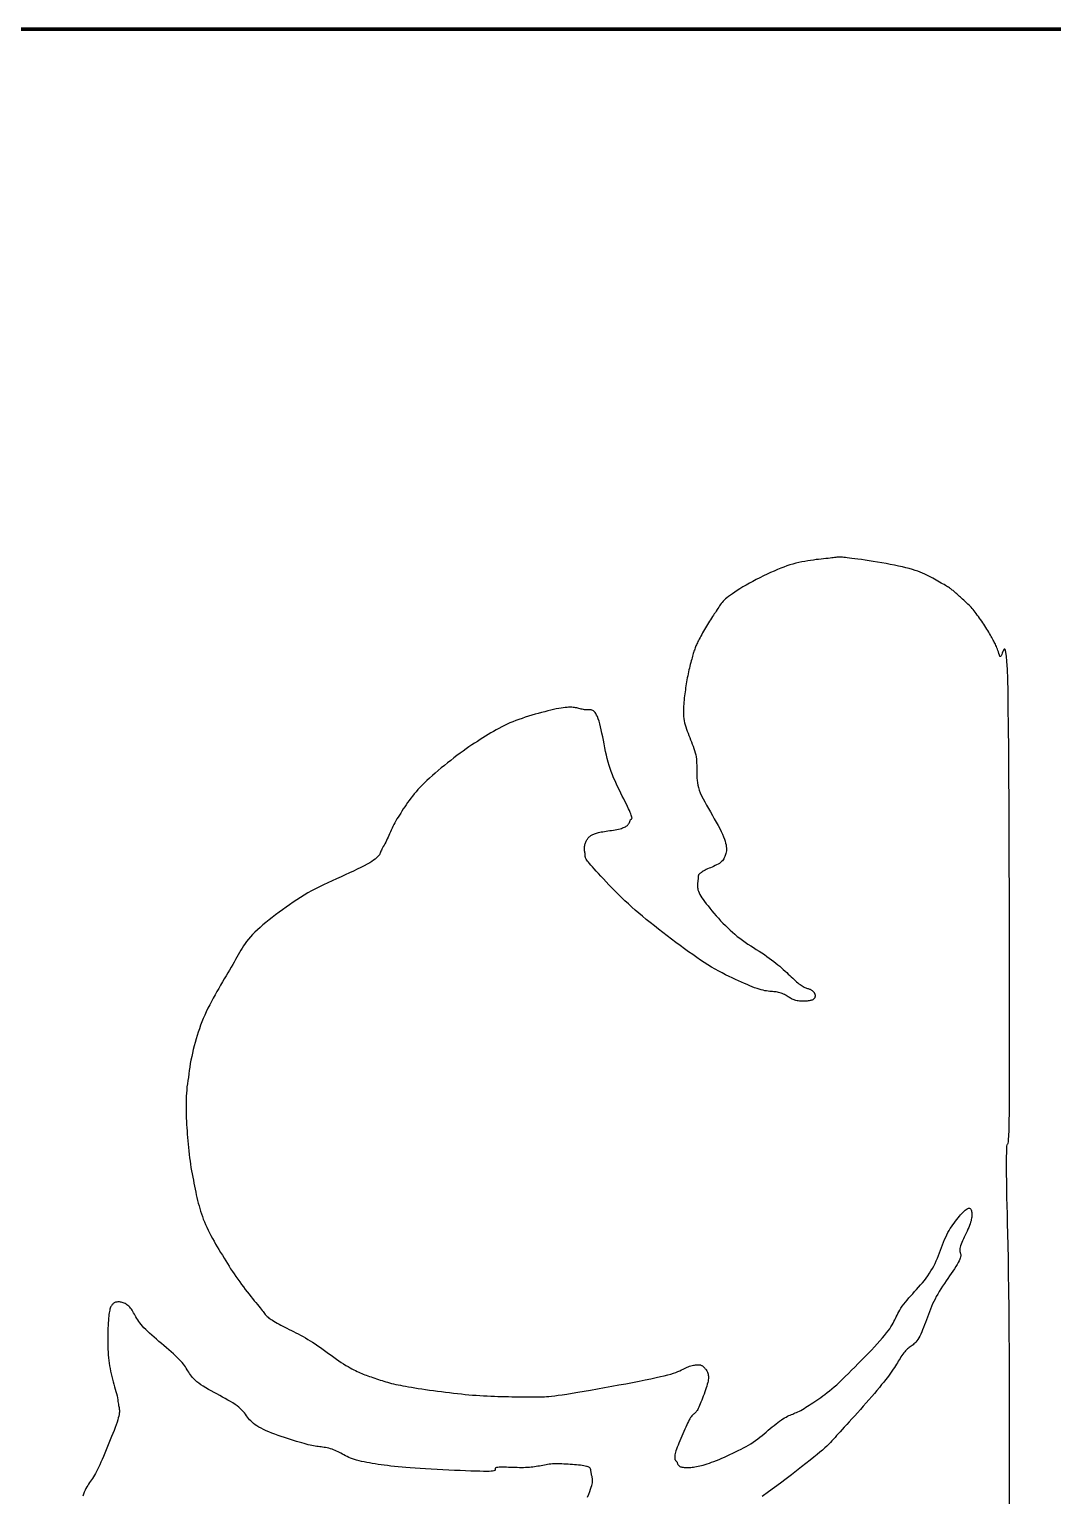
# Model space of a CAD drawing. Header units: millimetres. Extents: x 0 to 869, y 0 to 594.
# Drawn here: x 724.08 to 728.16, y 60.16 to 66 of the extents above; entities that cross this region are included whole.
import ezdxf

# ---------------------------------------------------------------- set-up
doc = ezdxf.new("R2010")
doc.units = ezdxf.units.MM
doc.layers.add('291-E-TEXTOS', color=7, linetype='Continuous')

msp = doc.modelspace()

# ---------------------------------------------------------------- linework, layer by layer
at = {"layer": '291-E-TEXTOS', "color": 7, "lineweight": 80}
msp.add_lwpolyline([(650.9999, 66), (825.9999, 66), (825.9999, 15), (650.9999, 15)], close=True, dxfattribs=at)
at = {"layer": '291-E-TEXTOS'}
for points in [[(727.9846, 59.993), (727.9845, 60.1731), (727.9845, 60.3383), (727.9844, 60.4854), (727.9844, 60.6115), (727.9839, 60.7193), (727.9833, 60.8155), (727.9826, 60.9008), (727.9817, 60.9764), (727.9807, 61.0432), (727.9797, 61.1022), (727.9787, 61.1542), (727.9776, 61.2004), (727.9766, 61.2417), (727.9756, 61.279), (727.9748, 61.3134), (727.974, 61.3458), (727.9733, 61.3771), (727.9728, 61.4084), (727.9725, 61.4406), (727.9724, 61.4747), (727.9725, 61.505), (727.9728, 61.5268), (727.9733, 61.5415), (727.974, 61.5505), (727.9748, 61.5554), (727.9756, 61.5575), (727.9766, 61.5582), (727.9776, 61.559), (727.9787, 61.5613), (727.9797, 61.5666), (727.9807, 61.5762), (727.9817, 61.5916), (727.9826, 61.6142), (727.9833, 61.6455), (727.9839, 61.6868), (727.9844, 61.7397), (727.9844, 61.8066), (727.9844, 61.8878), (727.9844, 61.9811), (727.9843, 62.0846), (727.9842, 62.1961), (727.9841, 62.3136), (727.9839, 62.435), (727.9837, 62.5583), (727.9833, 62.6813), (727.9829, 62.8019), (727.9825, 62.9183), (727.9819, 63.0281), (727.9812, 63.1295), (727.9804, 63.2203), (727.9794, 63.2984), (727.9784, 63.3618), (727.9771, 63.4113), (727.9756, 63.4505), (727.9739, 63.4807), (727.9719, 63.5026), (727.9698, 63.5175), (727.9676, 63.5262), (727.9652, 63.5299), (727.9628, 63.5296), (727.9604, 63.5263), (727.9579, 63.5211), (727.9554, 63.5149), (727.953, 63.5088), (727.9506, 63.5039), (727.9484, 63.5012), (727.9462, 63.5016), (727.9443, 63.5063), (727.942, 63.5131), (727.9399, 63.5195), (727.9378, 63.5253), (727.9358, 63.5307), (727.9338, 63.5358), (727.9318, 63.5405), (727.9297, 63.5451), (727.9277, 63.5495), (727.9256, 63.5537), (727.9234, 63.558), (727.9212, 63.5623), (727.9189, 63.5667), (727.9164, 63.5713), (727.9138, 63.5761), (727.911, 63.5811), (727.9081, 63.5866), (727.905, 63.5923), (727.9016, 63.5982), (727.898, 63.6043), (727.8941, 63.6104), (727.8902, 63.6166), (727.886, 63.6229), (727.8818, 63.6292), (727.8775, 63.6355), (727.8732, 63.6418), (727.8688, 63.6481), (727.8644, 63.6542), (727.8601, 63.6603), (727.8559, 63.6662), (727.8517, 63.672), (727.8477, 63.6776), (727.8439, 63.683), (727.8397, 63.6878), (727.8355, 63.6925), (727.8313, 63.697), (727.827, 63.7015), (727.8228, 63.7058), (727.8185, 63.71), (727.8143, 63.7141), (727.81, 63.7181), (727.8058, 63.722), (727.8016, 63.7258), (727.7974, 63.7295), (727.7934, 63.7332), (727.7893, 63.7368), (727.7853, 63.7403), (727.7814, 63.7438), (727.7776, 63.7472), (727.774, 63.7504), (727.7707, 63.7534), (727.7676, 63.7562), (727.7646, 63.7588), (727.7618, 63.7613), (727.7591, 63.7636), (727.7563, 63.7658), (727.7535, 63.768), (727.7507, 63.7702), (727.7476, 63.7723), (727.7444, 63.7746), (727.7409, 63.7768), (727.7372, 63.7792), (727.733, 63.7817), (727.7285, 63.7844), (727.7234, 63.7873), (727.7174, 63.7905), (727.7112, 63.7938), (727.705, 63.7973), (727.6986, 63.801), (727.692, 63.8048), (727.6852, 63.8087), (727.6781, 63.8127), (727.6707, 63.8167), (727.663, 63.8208), (727.655, 63.8248), (727.6465, 63.8288), (727.6376, 63.8328), (727.6282, 63.8367), (727.6184, 63.8405), (727.608, 63.8441), (727.597, 63.8476), (727.5849, 63.851), (727.5716, 63.8544), (727.5572, 63.8578), (727.5418, 63.8612), (727.5257, 63.8646), (727.5091, 63.8679), (727.4921, 63.8711), (727.475, 63.8742), (727.4579, 63.8771), (727.4411, 63.8799), (727.4247, 63.8825), (727.4089, 63.8848), (727.394, 63.887), (727.3801, 63.8888), (727.3674, 63.8904), (727.3561, 63.8917), (727.3462, 63.8931), (727.3377, 63.8943), (727.3303, 63.8952), (727.3238, 63.896), (727.3182, 63.8965), (727.3132, 63.8969), (727.3086, 63.897), (727.3044, 63.897), (727.3003, 63.8968), (727.2961, 63.8965), (727.2918, 63.896), (727.2872, 63.8954), (727.282, 63.8947), (727.2761, 63.8938), (727.2694, 63.8928), (727.2617, 63.8917), (727.2528, 63.891), (727.2435, 63.8901), (727.2338, 63.8892), (727.2237, 63.8881), (727.2132, 63.8869), (727.2025, 63.8855), (727.1914, 63.884), (727.1802, 63.8822), (727.1687, 63.8802), (727.157, 63.8779), (727.1452, 63.8754), (727.1333, 63.8725), (727.1212, 63.8694), (727.1092, 63.8658), (727.0971, 63.8619), (727.085, 63.8576), (727.0726, 63.8528), (727.0596, 63.8474), (727.0461, 63.8416), (727.0322, 63.8353), (727.018, 63.8287), (727.0037, 63.8218), (726.9893, 63.8147), (726.9751, 63.8074), (726.9612, 63.8), (726.9475, 63.7926), (726.9344, 63.7853), (726.9219, 63.778), (726.9101, 63.7709), (726.8991, 63.764), (726.8892, 63.7574), (726.8803, 63.7512), (726.8721, 63.7457), (726.8648, 63.7404), (726.8584, 63.7354), (726.8526, 63.7305), (726.8475, 63.7257), (726.8429, 63.721), (726.8388, 63.7164), (726.8351, 63.7118), (726.8317, 63.7072), (726.8284, 63.7025), (726.8253, 63.6977), (726.8221, 63.6928), (726.8189, 63.6877), (726.8156, 63.6823), (726.812, 63.6768), (726.808, 63.6709), (726.8042, 63.6655), (726.8003, 63.6598), (726.7964, 63.6538), (726.7924, 63.6476), (726.7884, 63.6412), (726.7844, 63.6347), (726.7804, 63.6281), (726.7764, 63.6215), (726.7725, 63.6148), (726.7686, 63.6081), (726.7648, 63.6015), (726.7612, 63.595), (726.7576, 63.5886), (726.7542, 63.5823), (726.7509, 63.5763), (726.7478, 63.5705), (726.7452, 63.5654), (726.7429, 63.5606), (726.7407, 63.556), (726.7386, 63.5516), (726.7367, 63.5473), (726.7348, 63.5431), (726.7331, 63.539), (726.7315, 63.5349), (726.7299, 63.5307), (726.7284, 63.5265), (726.7269, 63.5221), (726.7255, 63.5175), (726.7241, 63.5126), (726.7226, 63.5075), (726.7212, 63.5021), (726.7197, 63.4963), (726.7178, 63.4901), (726.7159, 63.4836), (726.7141, 63.4768), (726.7122, 63.4698), (726.7104, 63.4626), (726.7086, 63.4551), (726.7068, 63.4475), (726.7051, 63.4398), (726.7035, 63.4319), (726.7018, 63.424), (726.7003, 63.416), (726.6988, 63.4079), (726.6974, 63.3998), (726.696, 63.3918), (726.6948, 63.3838), (726.6936, 63.3758), (726.6925, 63.3679), (726.6914, 63.3599), (726.6903, 63.3519), (726.6893, 63.3438), (726.6883, 63.3358), (726.6874, 63.3276), (726.6867, 63.3195), (726.6861, 63.3113), (726.6856, 63.3031), (726.6852, 63.2949), (726.6851, 63.2867), (726.6851, 63.2784), (726.6854, 63.2701), (726.6858, 63.2619), (726.6866, 63.2536), (726.6876, 63.2453), (726.6893, 63.237), (726.6914, 63.2287), (726.6939, 63.2203), (726.6968, 63.2118), (726.6998, 63.2034), (726.7031, 63.1949), (726.7064, 63.1864), (726.7099, 63.1778), (726.7134, 63.1692), (726.7168, 63.1606), (726.7202, 63.152), (726.7234, 63.1434), (726.7264, 63.1348), (726.7292, 63.1261), (726.7317, 63.1175), (726.7337, 63.1088), (726.7353, 63.1006), (726.7365, 63.0924), (726.7372, 63.0843), (726.7376, 63.0761), (726.7378, 63.068), (726.7378, 63.0598), (726.7378, 63.0515), (726.7378, 63.0431), (726.7378, 63.0345), (726.738, 63.0258), (726.7385, 63.0169), (726.7394, 63.0077), (726.7406, 62.9983), (726.7424, 62.9886), (726.7448, 62.9786), (726.7478, 62.9683), (726.7521, 62.9577), (726.7573, 62.9462), (726.7633, 62.9341), (726.77, 62.9215), (726.7771, 62.9084), (726.7847, 62.895), (726.7924, 62.8815), (726.8002, 62.8679), (726.808, 62.8544), (726.8155, 62.8412), (726.8227, 62.8283), (726.8294, 62.8158), (726.8354, 62.804), (726.8406, 62.793), (726.8449, 62.7828), (726.8482, 62.7736), (726.8509, 62.7652), (726.853, 62.7575), (726.8546, 62.7503), (726.8557, 62.7437), (726.8562, 62.7375), (726.8564, 62.7318), (726.8561, 62.7264), (726.8554, 62.7214), (726.8544, 62.7166), (726.8531, 62.7121), (726.8515, 62.7077), (726.8496, 62.7035), (726.8475, 62.6994), (726.8452, 62.6954), (726.8427, 62.6913), (726.8401, 62.6872), (726.8367, 62.6836), (726.8326, 62.6801), (726.828, 62.6767), (726.8228, 62.6736), (726.8172, 62.6705), (726.8114, 62.6676), (726.8053, 62.6648), (726.7992, 62.6621), (726.7931, 62.6595), (726.7872, 62.657), (726.7814, 62.6546), (726.776, 62.6522), (726.7711, 62.6499), (726.7667, 62.6476), (726.7629, 62.6453), (726.7598, 62.6431), (726.757, 62.641), (726.7545, 62.6392), (726.7524, 62.6376), (726.7505, 62.6362), (726.749, 62.635), (726.7477, 62.6339), (726.7466, 62.6328), (726.7458, 62.6318), (726.7451, 62.6307), (726.7446, 62.6296), (726.7443, 62.6284), (726.744, 62.627), (726.7439, 62.6254), (726.7438, 62.6236), (726.7438, 62.6214), (726.7438, 62.619), (726.7436, 62.6159), (726.7433, 62.6127), (726.7428, 62.6094), (726.7422, 62.606), (726.7417, 62.6024), (726.7411, 62.5986), (726.7407, 62.5946), (726.7405, 62.5904), (726.7406, 62.5859), (726.7409, 62.5812), (726.7417, 62.5762), (726.7429, 62.571), (726.7447, 62.5654), (726.747, 62.5595), (726.7501, 62.5533), (726.7538, 62.5467), (726.7583, 62.5399), (726.7635, 62.5325), (726.7694, 62.5245), (726.7758, 62.5159), (726.7828, 62.507), (726.7903, 62.4976), (726.7982, 62.488), (726.8065, 62.4782), (726.8151, 62.4683), (726.824, 62.4583), (726.8332, 62.4484), (726.8425, 62.4386), (726.8519, 62.429), (726.8613, 62.4197), (726.8708, 62.4107), (726.8803, 62.4022), (726.8896, 62.394), (726.8994, 62.386), (726.9096, 62.3781), (726.9201, 62.3704), (726.9309, 62.3629), (726.9419, 62.3554), (726.953, 62.3481), (726.9641, 62.3409), (726.9752, 62.3338), (726.9861, 62.3268), (726.9969, 62.3199), (727.0073, 62.313), (727.0174, 62.3061), (727.0271, 62.2993), (727.0363, 62.2925), (727.0449, 62.2857), (727.053, 62.2793), (727.0609, 62.2729), (727.0685, 62.2665), (727.0758, 62.2601), (727.0829, 62.2538), (727.0897, 62.2476), (727.0963, 62.2415), (727.1026, 62.2355), (727.1087, 62.2298), (727.1146, 62.2243), (727.1202, 62.219), (727.1256, 62.214), (727.1308, 62.2093), (727.1359, 62.205), (727.1407, 62.201), (727.1453, 62.1974), (727.1497, 62.1939), (727.1539, 62.1908), (727.158, 62.1882), (727.1619, 62.186), (727.1656, 62.1841), (727.1691, 62.1824), (727.1724, 62.181), (727.1756, 62.1798), (727.1787, 62.1788), (727.1815, 62.1778), (727.1842, 62.1769), (727.1868, 62.1759), (727.1892, 62.175), (727.1914, 62.1739), (727.1935, 62.1727), (727.1955, 62.1713), (727.1973, 62.1698), (727.1989, 62.1684), (727.2005, 62.167), (727.2019, 62.1656), (727.2032, 62.1643), (727.2043, 62.163), (727.2053, 62.1618), (727.2063, 62.1605), (727.207, 62.1593), (727.2077, 62.1581), (727.2083, 62.1569), (727.2087, 62.1558), (727.2091, 62.1546), (727.2093, 62.1535), (727.2095, 62.1524), (727.2095, 62.1512), (727.2095, 62.1501), (727.2095, 62.1488), (727.2094, 62.1475), (727.2093, 62.1461), (727.2091, 62.1447), (727.2088, 62.1433), (727.2083, 62.1419), (727.2078, 62.1404), (727.207, 62.139), (727.2061, 62.1377), (727.2049, 62.1364), (727.2036, 62.1351), (727.202, 62.134), (727.2001, 62.1329), (727.1979, 62.132), (727.1955, 62.1312), (727.1926, 62.1304), (727.1895, 62.1298), (727.186, 62.1291), (727.1823, 62.1286), (727.1783, 62.1282), (727.1741, 62.1278), (727.1698, 62.1275), (727.1653, 62.1274), (727.1608, 62.1274), (727.1562, 62.1275), (727.1515, 62.1277), (727.1469, 62.1281), (727.1423, 62.1286), (727.1378, 62.1293), (727.1334, 62.1301), (727.1292, 62.1312), (727.1255, 62.1324), (727.122, 62.1338), (727.1186, 62.1355), (727.1153, 62.1373), (727.112, 62.1392), (727.1087, 62.1412), (727.1055, 62.1433), (727.1021, 62.1455), (727.0987, 62.1476), (727.0951, 62.1498), (727.0914, 62.1519), (727.0874, 62.154), (727.0833, 62.156), (727.0788, 62.1579), (727.0741, 62.1597), (727.069, 62.1613), (727.0641, 62.1626), (727.0593, 62.1636), (727.0545, 62.1644), (727.0496, 62.165), (727.0447, 62.1654), (727.0395, 62.1659), (727.0342, 62.1663), (727.0286, 62.1668), (727.0227, 62.1674), (727.0164, 62.1683), (727.0098, 62.1694), (727.0026, 62.1709), (726.995, 62.1727), (726.9868, 62.175), (726.9781, 62.1779), (726.9686, 62.1813), (726.9593, 62.1852), (726.9494, 62.1894), (726.9389, 62.1938), (726.9279, 62.1984), (726.9165, 62.2034), (726.9046, 62.2087), (726.8922, 62.2143), (726.8795, 62.2202), (726.8665, 62.2265), (726.8531, 62.2332), (726.8394, 62.2402), (726.8255, 62.2477), (726.8113, 62.2555), (726.797, 62.2638), (726.7825, 62.2725), (726.7679, 62.2817), (726.7532, 62.2915), (726.7379, 62.3019), (726.722, 62.313), (726.7056, 62.3246), (726.6889, 62.3366), (726.6719, 62.3491), (726.6547, 62.3618), (726.6374, 62.3748), (726.6201, 62.388), (726.6029, 62.4012), (726.5859, 62.4145), (726.5691, 62.4277), (726.5528, 62.4407), (726.5369, 62.4536), (726.5216, 62.4662), (726.5069, 62.4785), (726.493, 62.4903), (726.4791, 62.5026), (726.4654, 62.5152), (726.4518, 62.5279), (726.4384, 62.5408), (726.4253, 62.5537), (726.4126, 62.5664), (726.4002, 62.5791), (726.3883, 62.5915), (726.3769, 62.6035), (726.3661, 62.6151), (726.3559, 62.6261), (726.3463, 62.6365), (726.3375, 62.6462), (726.3294, 62.6551), (726.3222, 62.6631), (726.3159, 62.6702), (726.3107, 62.6763), (726.3063, 62.6815), (726.3028, 62.686), (726.3, 62.6899), (726.2978, 62.6933), (726.2962, 62.6962), (726.2951, 62.6988), (726.2943, 62.7011), (726.2939, 62.7033), (726.2936, 62.7055), (726.2934, 62.7077), (726.2933, 62.7102), (726.2931, 62.7128), (726.2927, 62.7159), (726.2921, 62.7194), (726.2914, 62.7228), (726.291, 62.7263), (726.2907, 62.7299), (726.2905, 62.7335), (726.2906, 62.7371), (726.2909, 62.7407), (726.2913, 62.7444), (726.2918, 62.748), (726.2926, 62.7515), (726.2935, 62.755), (726.2945, 62.7584), (726.2958, 62.7617), (726.2971, 62.7649), (726.2986, 62.7679), (726.3003, 62.7708), (726.3021, 62.7736), (726.304, 62.7761), (726.3059, 62.7784), (726.3079, 62.7805), (726.3099, 62.7824), (726.312, 62.7842), (726.3142, 62.7859), (726.3165, 62.7874), (726.3189, 62.7889), (726.3216, 62.7902), (726.3244, 62.7916), (726.3274, 62.7929), (726.3306, 62.7942), (726.3341, 62.7955), (726.3379, 62.7968), (726.3419, 62.7982), (726.3463, 62.7997), (726.3515, 62.8008), (726.3573, 62.8018), (726.3635, 62.8029), (726.3702, 62.8039), (726.3771, 62.805), (726.3842, 62.806), (726.3915, 62.8071), (726.3987, 62.8082), (726.4059, 62.8093), (726.413, 62.8106), (726.4197, 62.8118), (726.4262, 62.8132), (726.4322, 62.8147), (726.4377, 62.8162), (726.4425, 62.8179), (726.4467, 62.8197), (726.4506, 62.8213), (726.454, 62.8229), (726.4569, 62.8246), (726.4595, 62.8264), (726.4617, 62.8282), (726.4636, 62.83), (726.4652, 62.8319), (726.4665, 62.8338), (726.4676, 62.8357), (726.4686, 62.8375), (726.4694, 62.8394), (726.4701, 62.8412), (726.4708, 62.8429), (726.4714, 62.8446), (726.472, 62.8463), (726.4728, 62.8478), (726.4736, 62.8498), (726.4745, 62.8512), (726.4755, 62.8522), (726.4764, 62.8529), (726.4774, 62.8533), (726.4782, 62.8538), (726.479, 62.8542), (726.4795, 62.8549), (726.4799, 62.8558), (726.48, 62.8571), (726.4798, 62.8589), (726.4793, 62.8614), (726.4783, 62.8646), (726.477, 62.8687), (726.4751, 62.8738), (726.4728, 62.88), (726.4698, 62.8868), (726.4662, 62.8946), (726.462, 62.9032), (726.4574, 62.9126), (726.4524, 62.9226), (726.447, 62.9333), (726.4414, 62.9444), (726.4356, 62.956), (726.4298, 62.9679), (726.4239, 62.9801), (726.418, 62.9925), (726.4123, 63.005), (726.4069, 63.0176), (726.4017, 63.0301), (726.3968, 63.0424), (726.3925, 63.0546), (726.3885, 63.0671), (726.3847, 63.0803), (726.3812, 63.0941), (726.3778, 63.1084), (726.3747, 63.1229), (726.3716, 63.1377), (726.3687, 63.1524), (726.3659, 63.167), (726.3631, 63.1814), (726.3603, 63.1952), (726.3575, 63.2086), (726.3546, 63.2212), (726.3517, 63.2329), (726.3487, 63.2436), (726.3456, 63.2531), (726.3423, 63.2614), (726.339, 63.2679), (726.3357, 63.2734), (726.3326, 63.2778), (726.3295, 63.2813), (726.3265, 63.284), (726.3234, 63.286), (726.3203, 63.2874), (726.3172, 63.2882), (726.3139, 63.2887), (726.3106, 63.2889), (726.307, 63.2889), (726.3033, 63.2888), (726.2994, 63.2887), (726.2952, 63.2887), (726.2908, 63.2889), (726.2861, 63.2895), (726.2816, 63.2906), (726.2772, 63.2918), (726.2729, 63.293), (726.2686, 63.2941), (726.2642, 63.2952), (726.2597, 63.2962), (726.255, 63.297), (726.2502, 63.2978), (726.2451, 63.2983), (726.2396, 63.2987), (726.2338, 63.2989), (726.2276, 63.2988), (726.221, 63.2984), (726.2138, 63.2978), (726.2061, 63.2968), (726.1977, 63.2955), (726.1883, 63.2938), (726.1782, 63.2919), (726.1674, 63.2896), (726.156, 63.287), (726.1442, 63.2842), (726.132, 63.2812), (726.1194, 63.2779), (726.1066, 63.2744), (726.0937, 63.2708), (726.0806, 63.2669), (726.0676, 63.2629), (726.0546, 63.2588), (726.0418, 63.2546), (726.0292, 63.2502), (726.0169, 63.2458), (726.005, 63.2413), (725.9938, 63.2363), (725.9827, 63.2311), (725.9717, 63.2258), (725.9608, 63.2203), (725.9499, 63.2145), (725.9392, 63.2087), (725.9284, 63.2026), (725.9177, 63.1964), (725.907, 63.19), (725.8962, 63.1835), (725.8854, 63.1767), (725.8746, 63.1699), (725.8637, 63.1629), (725.8527, 63.1557), (725.8416, 63.1484), (725.8304, 63.1409), (725.8189, 63.1328), (725.807, 63.1242), (725.7949, 63.1153), (725.7826, 63.1061), (725.7701, 63.0966), (725.7575, 63.0868), (725.745, 63.0769), (725.7325, 63.0669), (725.7202, 63.0568), (725.708, 63.0467), (725.6962, 63.0366), (725.6847, 63.0266), (725.6736, 63.0167), (725.663, 63.007), (725.653, 62.9975), (725.6437, 62.9884), (725.6352, 62.9797), (725.6272, 62.971), (725.6195, 62.9622), (725.6122, 62.9535), (725.6052, 62.9448), (725.5985, 62.9361), (725.5921, 62.9274), (725.5859, 62.9188), (725.58, 62.9103), (725.5743, 62.9019), (725.5688, 62.8935), (725.5635, 62.8853), (725.5583, 62.8772), (725.5532, 62.8693), (725.5482, 62.8615), (725.5433, 62.8539), (725.5389, 62.8463), (725.5348, 62.8388), (725.5309, 62.8313), (725.5272, 62.8239), (725.5237, 62.8165), (725.5203, 62.8092), (725.5171, 62.802), (725.5139, 62.7949), (725.5109, 62.7879), (725.5078, 62.781), (725.5048, 62.7743), (725.5018, 62.7678), (725.4987, 62.7614), (725.4956, 62.7552), (725.4924, 62.7492), (725.4891, 62.7434), (725.486, 62.7381), (725.4835, 62.7333), (725.4815, 62.7289), (725.4798, 62.7249), (725.4782, 62.7213), (725.4767, 62.7178), (725.4751, 62.7145), (725.4733, 62.7113), (725.4711, 62.7081), (725.4684, 62.7048), (725.4652, 62.7014), (725.4611, 62.6977), (725.4562, 62.6937), (725.4503, 62.6894), (725.4432, 62.6846), (725.4349, 62.6792), (725.4243, 62.673), (725.4124, 62.6666), (725.3993, 62.6599), (725.385, 62.653), (725.3699, 62.6459), (725.3539, 62.6386), (725.3374, 62.6311), (725.3205, 62.6235), (725.3032, 62.6157), (725.2858, 62.6078), (725.2685, 62.5998), (725.2514, 62.5917), (725.2346, 62.5835), (725.2183, 62.5753), (725.2027, 62.567), (725.188, 62.5588), (725.1736, 62.5499), (725.1591, 62.5408), (725.1447, 62.5315), (725.1302, 62.5219), (725.1158, 62.5121), (725.1015, 62.5022), (725.0874, 62.4921), (725.0735, 62.482), (725.0599, 62.4718), (725.0467, 62.4616), (725.0338, 62.4514), (725.0214, 62.4413), (725.0095, 62.4313), (724.9981, 62.4214), (724.9873, 62.4117), (724.9772, 62.4022), (724.9678, 62.3929), (724.9594, 62.3838), (724.9516, 62.3748), (724.9446, 62.3659), (724.938, 62.3571), (724.932, 62.3484), (724.9263, 62.3395), (724.921, 62.3307), (724.9158, 62.3216), (724.9107, 62.3125), (724.9056, 62.3031), (724.9004, 62.2935), (724.895, 62.2836), (724.8893, 62.2733), (724.8833, 62.2627), (724.8768, 62.2516), (724.8699, 62.2402), (724.8628, 62.2284), (724.8556, 62.2164), (724.8483, 62.2041), (724.8408, 62.1915), (724.8334, 62.1788), (724.826, 62.1658), (724.8186, 62.1527), (724.8113, 62.1395), (724.8041, 62.1261), (724.7972, 62.1127), (724.7904, 62.0992), (724.7839, 62.0856), (724.7777, 62.072), (724.7719, 62.0584), (724.7664, 62.0448), (724.7612, 62.0316), (724.7563, 62.0181), (724.7516, 62.0046), (724.7472, 61.9909), (724.743, 61.977), (724.739, 61.9631), (724.7353, 61.9492), (724.7318, 61.9352), (724.7285, 61.9211), (724.7255, 61.9071), (724.7227, 61.8931), (724.7201, 61.8791), (724.7178, 61.8652), (724.7157, 61.8514), (724.7138, 61.8376), (724.7122, 61.824), (724.7101, 61.8113), (724.7083, 61.7987), (724.7068, 61.7862), (724.7056, 61.7737), (724.7046, 61.7614), (724.7039, 61.749), (724.7034, 61.7367), (724.7031, 61.7244), (724.7031, 61.712), (724.7031, 61.6997), (724.7034, 61.6872), (724.7037, 61.6747), (724.7042, 61.662), (724.7048, 61.6493), (724.7054, 61.6363), (724.7062, 61.6233), (724.707, 61.6104), (724.7079, 61.5973), (724.7089, 61.5842), (724.71, 61.5709), (724.7112, 61.5575), (724.7125, 61.5441), (724.7139, 61.5307), (724.7154, 61.5174), (724.7171, 61.504), (724.7189, 61.4908), (724.7208, 61.4776), (724.7228, 61.4646), (724.725, 61.4518), (724.7273, 61.4391), (724.7297, 61.4267), (724.7323, 61.4145), (724.7345, 61.4022), (724.7368, 61.3903), (724.7391, 61.3786), (724.7415, 61.3671), (724.7439, 61.3559), (724.7464, 61.3448), (724.7491, 61.3339), (724.7518, 61.3231), (724.7547, 61.3125), (724.7578, 61.3018), (724.761, 61.2912), (724.7644, 61.2807), (724.7681, 61.2701), (724.7719, 61.2594), (724.7761, 61.2487), (724.7804, 61.2378), (724.7855, 61.2269), (724.7908, 61.2158), (724.7965, 61.2047), (724.8023, 61.1936), (724.8084, 61.1824), (724.8147, 61.1712), (724.8211, 61.1599), (724.8276, 61.1487), (724.8342, 61.1376), (724.8409, 61.1264), (724.8477, 61.1153), (724.8544, 61.1043), (724.8611, 61.0933), (724.8678, 61.0825), (724.8743, 61.0718), (724.8808, 61.0612), (724.8877, 61.0509), (724.8948, 61.0406), (724.902, 61.0302), (724.9094, 61.0199), (724.9168, 61.0096), (724.9243, 60.9993), (724.9318, 60.9892), (724.9393, 60.9794), (724.9467, 60.9697), (724.954, 60.9603), (724.9611, 60.9513), (724.968, 60.9426), (724.9748, 60.9343), (724.9812, 60.9266), (724.9874, 60.9193), (724.9932, 60.9126), (724.9982, 60.9062), (725.0025, 60.9005), (725.0063, 60.8953), (725.0097, 60.8908), (725.0128, 60.8867), (725.0156, 60.883), (725.0184, 60.8796), (725.0211, 60.8765), (725.0239, 60.8735), (725.0268, 60.8707), (725.03, 60.868), (725.0336, 60.8652), (725.0376, 60.8623), (725.0422, 60.8592), (725.0475, 60.856), (725.0535, 60.8524), (725.0597, 60.8483), (725.0664, 60.8443), (725.0735, 60.8403), (725.081, 60.8363), (725.0888, 60.8323), (725.0969, 60.8283), (725.1053, 60.8242), (725.1139, 60.82), (725.1228, 60.8157), (725.1318, 60.8113), (725.141, 60.8067), (725.1503, 60.8018), (725.1597, 60.7968), (725.1691, 60.7915), (725.1785, 60.786), (725.188, 60.7801), (725.1975, 60.7745), (725.2075, 60.7684), (725.2176, 60.7617), (725.228, 60.7547), (725.2386, 60.7474), (725.2492, 60.7398), (725.2599, 60.7321), (725.2705, 60.7244), (725.2811, 60.7167), (725.2916, 60.7092), (725.3019, 60.7019), (725.3119, 60.6949), (725.3216, 60.6882), (725.331, 60.6821), (725.34, 60.6766), (725.3486, 60.6717), (725.3566, 60.667), (725.3642, 60.6628), (725.3713, 60.659), (725.3782, 60.6555), (725.3847, 60.6523), (725.391, 60.6493), (725.3972, 60.6466), (725.4033, 60.6441), (725.4093, 60.6417), (725.4153, 60.6394), (725.4214, 60.6372), (725.4276, 60.635), (725.434, 60.6328), (725.4407, 60.6305), (725.4476, 60.6281), (725.455, 60.6255), (725.4624, 60.6229), (725.4697, 60.6204), (725.4769, 60.618), (725.4842, 60.6157), (725.4914, 60.6134), (725.4988, 60.6112), (725.5062, 60.6091), (725.5139, 60.607), (725.5219, 60.6049), (725.5301, 60.6029), (725.5388, 60.6009), (725.5478, 60.599), (725.5574, 60.5971), (725.5675, 60.5952), (725.5781, 60.5933), (725.5895, 60.5914), (725.6016, 60.5891), (725.6146, 60.5869), (725.6283, 60.5847), (725.6426, 60.5824), (725.6575, 60.5802), (725.6729, 60.5781), (725.6886, 60.5759), (725.7046, 60.5738), (725.7208, 60.5718), (725.737, 60.5698), (725.7532, 60.5679), (725.7693, 60.566), (725.7851, 60.5642), (725.8007, 60.5625), (725.8158, 60.5608), (725.8304, 60.5593), (725.8447, 60.5582), (725.8592, 60.5572), (725.8737, 60.5563), (725.8883, 60.5555), (725.9028, 60.5548), (725.9173, 60.5541), (725.9318, 60.5535), (725.946, 60.553), (725.9602, 60.5526), (725.9741, 60.5522), (725.9878, 60.5519), (726.0012, 60.5517), (726.0142, 60.5515), (726.027, 60.5514), (726.0393, 60.5513), (726.0512, 60.5513), (726.0621, 60.5512), (726.0718, 60.5511), (726.0804, 60.551), (726.0883, 60.5508), (726.0955, 60.5507), (726.1024, 60.5506), (726.1091, 60.5506), (726.1159, 60.5508), (726.1231, 60.551), (726.1308, 60.5514), (726.1393, 60.5521), (726.1489, 60.5529), (726.1596, 60.5541), (726.1719, 60.5555), (726.1859, 60.5572), (726.2017, 60.5593), (726.2201, 60.5622), (726.241, 60.5656), (726.264, 60.5695), (726.2889, 60.5737), (726.3152, 60.5782), (726.3425, 60.583), (726.3706, 60.588), (726.399, 60.5932), (726.4273, 60.5984), (726.4552, 60.6036), (726.4824, 60.6087), (726.5083, 60.6138), (726.5328, 60.6186), (726.5553, 60.6233), (726.5756, 60.6276), (726.5932, 60.6316), (726.6085, 60.635), (726.6222, 60.6384), (726.6344, 60.6418), (726.6452, 60.6452), (726.6547, 60.6486), (726.6632, 60.6519), (726.6708, 60.6551), (726.6775, 60.6582), (726.6836, 60.6611), (726.6892, 60.6639), (726.6944, 60.6664), (726.6994, 60.6688), (726.7042, 60.671), (726.7091, 60.6728), (726.7142, 60.6744), (726.7197, 60.6757), (726.7247, 60.6768), (726.7292, 60.6776), (726.7333, 60.6783), (726.737, 60.6788), (726.7404, 60.6791), (726.7434, 60.6792), (726.7461, 60.6792), (726.7485, 60.679), (726.7508, 60.6786), (726.7529, 60.6781), (726.7548, 60.6774), (726.7567, 60.6766), (726.7585, 60.6756), (726.7602, 60.6744), (726.762, 60.6731), (726.7638, 60.6717), (726.7658, 60.6698), (726.7678, 60.6677), (726.7698, 60.6656), (726.7718, 60.6633), (726.7738, 60.6608), (726.7757, 60.6582), (726.7775, 60.6554), (726.7792, 60.6524), (726.7807, 60.6492), (726.782, 60.6457), (726.7831, 60.642), (726.7839, 60.6381), (726.7844, 60.6339), (726.7846, 60.6294), (726.7845, 60.6246), (726.7839, 60.6195), (726.7829, 60.6142), (726.7815, 60.6082), (726.7798, 60.6015), (726.7776, 60.5943), (726.7753, 60.5867), (726.7726, 60.5787), (726.7698, 60.5706), (726.7669, 60.5623), (726.7638, 60.554), (726.7607, 60.5459), (726.7576, 60.5379), (726.7546, 60.5303), (726.7516, 60.5231), (726.7488, 60.5164), (726.7462, 60.5104), (726.7438, 60.5051), (726.7416, 60.5006), (726.7394, 60.4968), (726.7373, 60.4937), (726.7353, 60.4911), (726.7333, 60.4889), (726.7313, 60.4869), (726.7293, 60.4852), (726.7272, 60.4835), (726.7251, 60.4818), (726.723, 60.4799), (726.7207, 60.4777), (726.7184, 60.4752), (726.7159, 60.4721), (726.7133, 60.4685), (726.7106, 60.4641), (726.7076, 60.4589), (726.7048, 60.4531), (726.7016, 60.4465), (726.6981, 60.439), (726.6944, 60.4309), (726.6905, 60.4223), (726.6864, 60.4133), (726.6823, 60.4041), (726.6783, 60.3947), (726.6743, 60.3853), (726.6704, 60.376), (726.6667, 60.367), (726.6633, 60.3584), (726.6602, 60.3503), (726.6575, 60.3429), (726.6552, 60.3362), (726.6534, 60.3304), (726.6521, 60.3251), (726.6511, 60.3204), (726.6505, 60.3162), (726.6501, 60.3126), (726.6501, 60.3094), (726.6502, 60.3066), (726.6506, 60.3042), (726.6512, 60.3021), (726.6519, 60.3002), (726.6528, 60.2986), (726.6538, 60.2971), (726.6548, 60.2957), (726.656, 60.2944), (726.6571, 60.2931), (726.6583, 60.2917), (726.6595, 60.2903), (726.6602, 60.2881), (726.661, 60.286), (726.6618, 60.284), (726.6627, 60.2821), (726.6637, 60.2803), (726.6648, 60.2786), (726.6661, 60.2771), (726.6675, 60.2757), (726.6691, 60.2745), (726.6709, 60.2734), (726.673, 60.2724), (726.6753, 60.2716), (726.6779, 60.271), (726.6808, 60.2706), (726.684, 60.2703), (726.6876, 60.2702), (726.6914, 60.2699), (726.6955, 60.2697), (726.6998, 60.2696), (726.7043, 60.2696), (726.709, 60.2697), (726.714, 60.2701), (726.7192, 60.2705), (726.7247, 60.2712), (726.7305, 60.2721), (726.7366, 60.2731), (726.743, 60.2744), (726.7497, 60.2758), (726.7567, 60.2776), (726.7641, 60.2795), (726.7718, 60.2818), (726.7799, 60.2843), (726.7882, 60.2871), (726.797, 60.2903), (726.8065, 60.2939), (726.8164, 60.2978), (726.8267, 60.302), (726.8373, 60.3065), (726.8482, 60.3112), (726.8592, 60.3161), (726.8703, 60.3212), (726.8815, 60.3264), (726.8926, 60.3317), (726.9036, 60.337), (726.9143, 60.3424), (726.9248, 60.3478), (726.9349, 60.3532), (726.9445, 60.3585), (726.9539, 60.3644), (726.9631, 60.3705), (726.9721, 60.3769), (726.981, 60.3835), (726.9897, 60.3903), (726.9983, 60.3972), (727.0068, 60.4041), (727.015, 60.411), (727.0231, 60.4178), (727.0311, 60.4245), (727.0388, 60.431), (727.0464, 60.4373), (727.0539, 60.4433), (727.0611, 60.4489), (727.0681, 60.4541), (727.075, 60.4589), (727.0816, 60.4635), (727.0878, 60.4674), (727.0937, 60.4708), (727.0993, 60.4737), (727.1047, 60.4763), (727.1099, 60.4786), (727.1151, 60.4807), (727.1202, 60.4827), (727.1253, 60.4847), (727.1304, 60.4868), (727.1357, 60.489), (727.1411, 60.4914), (727.1467, 60.4941), (727.1526, 60.4973), (727.1588, 60.5009), (727.1653, 60.5051), (727.1722, 60.5096), (727.1791, 60.5141), (727.1862, 60.5186), (727.1934, 60.5232), (727.2007, 60.5279), (727.2082, 60.5328), (727.2159, 60.5379), (727.2238, 60.5432), (727.2319, 60.5488), (727.2403, 60.5548), (727.2488, 60.5611), (727.2577, 60.5678), (727.2668, 60.5749), (727.2761, 60.5825), (727.2858, 60.5907), (727.2958, 60.5994), (727.3064, 60.6093), (727.3178, 60.6202), (727.3298, 60.6318), (727.3423, 60.644), (727.3552, 60.6568), (727.3684, 60.67), (727.3816, 60.6834), (727.395, 60.697), (727.4081, 60.7107), (727.4211, 60.7242), (727.4337, 60.7375), (727.4457, 60.7505), (727.4572, 60.7629), (727.4679, 60.7748), (727.4777, 60.7859), (727.4865, 60.7962), (727.4943, 60.8056), (727.501, 60.8143), (727.5069, 60.8225), (727.5119, 60.8302), (727.5163, 60.8374), (727.5202, 60.8443), (727.5237, 60.8509), (727.5269, 60.8574), (727.53, 60.8638), (727.533, 60.8701), (727.5361, 60.8765), (727.5393, 60.8831), (727.5429, 60.8899), (727.547, 60.8971), (727.5515, 60.9046), (727.5568, 60.9126), (727.5627, 60.9206), (727.5691, 60.9286), (727.576, 60.9368), (727.5832, 60.945), (727.5906, 60.9534), (727.5983, 60.9618), (727.6061, 60.9704), (727.614, 60.9791), (727.6219, 60.9879), (727.6297, 60.9968), (727.6374, 61.0059), (727.6449, 61.0151), (727.6521, 61.0244), (727.6589, 61.0338), (727.6653, 61.0434), (727.6712, 61.0531), (727.6771, 61.0624), (727.6825, 61.0721), (727.6876, 61.0822), (727.6924, 61.0926), (727.697, 61.1032), (727.7013, 61.114), (727.7055, 61.1248), (727.7096, 61.1357), (727.7136, 61.1465), (727.7176, 61.1571), (727.7217, 61.1675), (727.7257, 61.1776), (727.7299, 61.1874), (727.7342, 61.1967), (727.7387, 61.2055), (727.7435, 61.2137), (727.7482, 61.2213), (727.753, 61.2288), (727.7581, 61.2363), (727.7633, 61.2436), (727.7686, 61.2508), (727.7739, 61.2577), (727.7792, 61.2644), (727.7844, 61.2707), (727.7895, 61.2766), (727.7945, 61.2821), (727.7992, 61.287), (727.8036, 61.2914), (727.8078, 61.2951), (727.8115, 61.2982), (727.8149, 61.3005), (727.8178, 61.3021), (727.8203, 61.3032), (727.8227, 61.3035), (727.8248, 61.3032), (727.8268, 61.3022), (727.8285, 61.3006), (727.83, 61.2985), (727.8313, 61.2959), (727.8323, 61.2928), (727.8332, 61.2893), (727.8337, 61.2855), (727.8341, 61.2813), (727.8342, 61.2769), (727.834, 61.2723), (727.8335, 61.2676), (727.8328, 61.2628), (727.8318, 61.2579), (727.8308, 61.2527), (727.8291, 61.2468), (727.827, 61.2404), (727.8244, 61.2336), (727.8214, 61.2264), (727.8182, 61.2189), (727.8148, 61.2112), (727.8113, 61.2034), (727.8077, 61.1956), (727.8041, 61.1879), (727.8007, 61.1803), (727.7974, 61.1729), (727.7944, 61.1659), (727.7917, 61.1592), (727.7894, 61.1531), (727.7877, 61.1475), (727.7865, 61.1426), (727.7859, 61.1385), (727.7857, 61.135), (727.7859, 61.132), (727.7864, 61.1293), (727.7871, 61.127), (727.7879, 61.1248), (727.7887, 61.1226), (727.7894, 61.1204), (727.7899, 61.118), (727.7901, 61.1153), (727.7899, 61.1122), (727.7893, 61.1085), (727.7881, 61.1043), (727.7863, 61.0992), (727.7837, 61.0933), (727.7799, 61.0862), (727.7754, 61.0785), (727.7703, 61.0703), (727.7646, 61.0615), (727.7586, 61.0524), (727.7521, 61.0429), (727.7454, 61.0331), (727.7385, 61.023), (727.7315, 61.0128), (727.7245, 61.0024), (727.7176, 60.9919), (727.7108, 60.9815), (727.7043, 60.9711), (727.6982, 60.9608), (727.6925, 60.9506), (727.6873, 60.9407), (727.6825, 60.9311), (727.6779, 60.9211), (727.6734, 60.9109), (727.6691, 60.9005), (727.6649, 60.8899), (727.6608, 60.8793), (727.6568, 60.8687), (727.6529, 60.8582), (727.6491, 60.8478), (727.6453, 60.8377), (727.6416, 60.8279), (727.6379, 60.8185), (727.6342, 60.8095), (727.6305, 60.8011), (727.6268, 60.7933), (727.6231, 60.7861), (727.619, 60.7798), (727.615, 60.7743), (727.611, 60.7696), (727.6072, 60.7654), (727.6033, 60.7618), (727.5996, 60.7586), (727.5959, 60.7557), (727.5922, 60.753), (727.5885, 60.7504), (727.5849, 60.7478), (727.5812, 60.745), (727.5776, 60.7421), (727.574, 60.7388), (727.5703, 60.7351), (727.5666, 60.7308), (727.5628, 60.7259), (727.5588, 60.7206), (727.555, 60.7153), (727.5514, 60.71), (727.5479, 60.7045), (727.5444, 60.6989), (727.5408, 60.6931), (727.5372, 60.6872), (727.5335, 60.681), (727.5295, 60.6745), (727.5253, 60.6678), (727.5207, 60.6608), (727.5157, 60.6534), (727.5102, 60.6456), (727.5043, 60.6373), (727.4977, 60.6287), (727.4906, 60.6195), (727.483, 60.61), (727.4746, 60.5997), (727.4655, 60.5887), (727.4558, 60.577), (727.4456, 60.5649), (727.4349, 60.5524), (727.424, 60.5396), (727.4128, 60.5267), (727.4014, 60.5137), (727.39, 60.5007), (727.3787, 60.488), (727.3675, 60.4755), (727.3565, 60.4635), (727.3459, 60.4519), (727.3356, 60.441), (727.3259, 60.4308), (727.3171, 60.4211), (727.3091, 60.4123), (727.3019, 60.4041), (727.2953, 60.3966), (727.289, 60.3894), (727.2829, 60.3825), (727.2768, 60.3758), (727.2705, 60.3691), (727.2638, 60.3622), (727.2565, 60.3551), (727.2484, 60.3475), (727.2393, 60.3393), (727.229, 60.3305), (727.2175, 60.3208), (727.2043, 60.3101), (727.1894, 60.2983), (727.1732, 60.2856), (727.1553, 60.2717), (727.136, 60.2568), (727.1154, 60.241), (727.0937, 60.2245), (727.071, 60.2074), (727.0475, 60.19), (727.0233, 60.1723), (726.9986, 60.1547)], [(726.3031, 60.1515), (726.3082, 60.1635), (726.3122, 60.1738), (726.3152, 60.1827), (726.3177, 60.1906), (726.3196, 60.1976), (726.321, 60.2037), (726.322, 60.2091), (726.3225, 60.2139), (726.3228, 60.2181), (726.3227, 60.2218), (726.3224, 60.2251), (726.3219, 60.2281), (726.3213, 60.2308), (726.3206, 60.2334), (726.3199, 60.236), (726.3192, 60.2385), (726.3186, 60.2412), (726.3182, 60.2441), (726.3175, 60.247), (726.3171, 60.2498), (726.3167, 60.2523), (726.3165, 60.2547), (726.3162, 60.257), (726.3159, 60.2591), (726.3155, 60.2611), (726.3149, 60.2629), (726.3141, 60.2647), (726.3131, 60.2663), (726.3117, 60.2678), (726.31, 60.2692), (726.3078, 60.2706), (726.3051, 60.2719), (726.3019, 60.2731), (726.2981, 60.2742), (726.2932, 60.2753), (726.2875, 60.2764), (726.2811, 60.2774), (726.2742, 60.2783), (726.2668, 60.2792), (726.2589, 60.28), (726.2508, 60.2808), (726.2424, 60.2815), (726.2339, 60.2821), (726.2253, 60.2827), (726.2168, 60.2831), (726.2083, 60.2835), (726.2001, 60.2838), (726.1922, 60.2841), (726.1847, 60.2842), (726.1777, 60.2843), (726.1706, 60.2841), (726.1637, 60.2837), (726.1569, 60.2831), (726.1503, 60.2823), (726.1438, 60.2814), (726.1373, 60.2803), (726.1309, 60.2792), (726.1245, 60.278), (726.1181, 60.2768), (726.1116, 60.2755), (726.1052, 60.2744), (726.0986, 60.2732), (726.092, 60.2722), (726.0852, 60.2714), (726.0783, 60.2707), (726.0713, 60.2702), (726.0639, 60.2696), (726.0561, 60.2691), (726.048, 60.2689), (726.0396, 60.2688), (726.0311, 60.2688), (726.0224, 60.269), (726.0137, 60.2692), (726.005, 60.2695), (725.9964, 60.2697), (725.988, 60.27), (725.9798, 60.2703), (725.9719, 60.2705), (725.9644, 60.2706), (725.9573, 60.2706), (725.9508, 60.2705), (725.9448, 60.2702), (725.9403, 60.2694), (725.9373, 60.2684), (725.9354, 60.2672), (725.9345, 60.266), (725.9342, 60.2647), (725.9343, 60.2634), (725.9346, 60.262), (725.9348, 60.2607), (725.9345, 60.2594), (725.9337, 60.2582), (725.9319, 60.2571), (725.929, 60.2561), (725.9247, 60.2553), (725.9187, 60.2547), (725.9107, 60.2543), (725.9006, 60.2541), (725.888, 60.2542), (725.8731, 60.2545), (725.856, 60.2549), (725.8372, 60.2555), (725.8168, 60.2563), (725.7953, 60.2571), (725.7729, 60.2581), (725.7498, 60.2592), (725.7265, 60.2603), (725.7031, 60.2616), (725.68, 60.2629), (725.6576, 60.2643), (725.636, 60.2657), (725.6155, 60.2672), (725.5966, 60.2687), (725.5794, 60.2702), (725.5636, 60.2714), (725.5483, 60.2726), (725.5337, 60.274), (725.5196, 60.2754), (725.5061, 60.277), (725.493, 60.2786), (725.4804, 60.2802), (725.4683, 60.282), (725.4565, 60.2838), (725.4451, 60.2857), (725.4341, 60.2877), (725.4233, 60.2897), (725.4128, 60.2918), (725.4026, 60.2939), (725.3926, 60.2961), (725.3827, 60.2983), (725.374, 60.301), (725.3659, 60.3039), (725.3583, 60.3069), (725.3511, 60.31), (725.3444, 60.3132), (725.338, 60.3164), (725.3319, 60.3197), (725.326, 60.3229), (725.3202, 60.3261), (725.3145, 60.3292), (725.3088, 60.3322), (725.3031, 60.335), (725.2972, 60.3377), (725.2912, 60.3402), (725.2849, 60.3425), (725.2783, 60.3445), (725.2717, 60.3462), (725.2653, 60.3476), (725.2592, 60.3489), (725.2532, 60.3499), (725.2474, 60.3508), (725.2416, 60.3515), (725.2357, 60.3523), (725.2299, 60.353), (725.2239, 60.3538), (725.2177, 60.3547), (725.2113, 60.3557), (725.2046, 60.3569), (725.1976, 60.3583), (725.1902, 60.3601), (725.1823, 60.3621), (725.1739, 60.3646), (725.1644, 60.3673), (725.1541, 60.3704), (725.1431, 60.3737), (725.1316, 60.3772), (725.1195, 60.3809), (725.1072, 60.3848), (725.0947, 60.3889), (725.0821, 60.3932), (725.0695, 60.3976), (725.0571, 60.4021), (725.045, 60.4067), (725.0333, 60.4114), (725.0222, 60.4162), (725.0117, 60.421), (725.002, 60.4259), (724.9932, 60.4308), (724.9851, 60.4354), (724.9779, 60.4401), (724.9716, 60.4449), (724.9659, 60.4499), (724.9608, 60.455), (724.9562, 60.4601), (724.9519, 60.4654), (724.9478, 60.4707), (724.9438, 60.4761), (724.9397, 60.4816), (724.9354, 60.4871), (724.9308, 60.4926), (724.9258, 60.4982), (724.9203, 60.5038), (724.914, 60.5095), (724.9069, 60.5151), (724.8989, 60.5208), (724.89, 60.5266), (724.8804, 60.5324), (724.8702, 60.5384), (724.8596, 60.5443), (724.8485, 60.5504), (724.8372, 60.5564), (724.8259, 60.5625), (724.8145, 60.5687), (724.8033, 60.5748), (724.7924, 60.581), (724.7818, 60.5871), (724.7719, 60.5932), (724.7625, 60.5994), (724.754, 60.6054), (724.7463, 60.6115), (724.7396, 60.6171), (724.7338, 60.6225), (724.7288, 60.6279), (724.7243, 60.6332), (724.7204, 60.6384), (724.7168, 60.6437), (724.7136, 60.6489), (724.7104, 60.6541), (724.7073, 60.6594), (724.7041, 60.6648), (724.7007, 60.6703), (724.6969, 60.6758), (724.6927, 60.6816), (724.6879, 60.6874), (724.6824, 60.6935), (724.676, 60.6998), (724.6689, 60.7068), (724.661, 60.7142), (724.6526, 60.722), (724.6436, 60.73), (724.6343, 60.7383), (724.6247, 60.7467), (724.6149, 60.7552), (724.605, 60.7638), (724.5952, 60.7723), (724.5855, 60.7808), (724.576, 60.7891), (724.5668, 60.7972), (724.5581, 60.805), (724.5499, 60.8125), (724.5423, 60.8196), (724.5355, 60.8263), (724.5294, 60.8327), (724.524, 60.839), (724.519, 60.8454), (724.5145, 60.8516), (724.5105, 60.8578), (724.5068, 60.8638), (724.5033, 60.8697), (724.5001, 60.8755), (724.4971, 60.881), (724.4942, 60.8863), (724.4913, 60.8915), (724.4884, 60.8963), (724.4854, 60.9009), (724.4823, 60.9051), (724.4789, 60.909), (724.4753, 60.9126), (724.4715, 60.9155), (724.4677, 60.9181), (724.4639, 60.9204), (724.46, 60.9224), (724.4562, 60.9242), (724.4524, 60.9257), (724.4486, 60.9269), (724.4449, 60.9279), (724.4413, 60.9286), (724.4378, 60.9291), (724.4343, 60.9293), (724.431, 60.9293), (724.4278, 60.929), (724.4247, 60.9284), (724.4218, 60.9277), (724.4191, 60.9267), (724.4169, 60.9255), (724.4148, 60.9242), (724.4127, 60.9227), (724.4108, 60.921), (724.409, 60.9191), (724.4072, 60.9169), (724.4056, 60.9144), (724.404, 60.9116), (724.4026, 60.9084), (724.4012, 60.9048), (724.3999, 60.9007), (724.3988, 60.8962), (724.3977, 60.8911), (724.3967, 60.8855), (724.3958, 60.8793), (724.395, 60.8725), (724.3943, 60.8645), (724.3936, 60.8556), (724.393, 60.8461), (724.3925, 60.8358), (724.392, 60.825), (724.3916, 60.8137), (724.3914, 60.8021), (724.3912, 60.7901), (724.3912, 60.778), (724.3913, 60.7658), (724.3915, 60.7536), (724.3919, 60.7415), (724.3924, 60.7295), (724.3931, 60.7179), (724.394, 60.7066), (724.395, 60.6958), (724.3963, 60.6852), (724.398, 60.6746), (724.4001, 60.6639), (724.4023, 60.6533), (724.4048, 60.6427), (724.4075, 60.6321), (724.4103, 60.6217), (724.4131, 60.6115), (724.4159, 60.6014), (724.4186, 60.5916), (724.4213, 60.582), (724.4238, 60.5727), (724.4261, 60.5638), (724.4281, 60.5552), (724.4298, 60.547), (724.4311, 60.5392), (724.4319, 60.5325), (724.4328, 60.5267), (724.4337, 60.5216), (724.4345, 60.5171), (724.4353, 60.513), (724.4361, 60.5092), (724.4367, 60.5056), (724.4372, 60.5021), (724.4374, 60.4984), (724.4375, 60.4945), (724.4373, 60.4903), (724.4368, 60.4856), (724.436, 60.4802), (724.4348, 60.4741), (724.4332, 60.467), (724.4311, 60.4589), (724.4282, 60.45), (724.4247, 60.4401), (724.4208, 60.4292), (724.4164, 60.4176), (724.4117, 60.4053), (724.4066, 60.3925), (724.4014, 60.3794), (724.396, 60.3661), (724.3905, 60.3527), (724.385, 60.3394), (724.3795, 60.3264), (724.3741, 60.3138), (724.3689, 60.3017), (724.3639, 60.2903), (724.3592, 60.2798), (724.3548, 60.2702), (724.3507, 60.2612), (724.3466, 60.253), (724.3425, 60.2455), (724.3384, 60.2386), (724.3343, 60.2322), (724.3303, 60.2261), (724.3264, 60.2204), (724.3225, 60.2147), (724.3187, 60.2092), (724.3149, 60.2036), (724.3113, 60.1979), (724.3077, 60.192), (724.3043, 60.1857), (724.3009, 60.179), (724.2977, 60.1717), (724.2946, 60.1638), (724.2916, 60.1557)]]:
    msp.add_lwpolyline(points, dxfattribs=at)

doc.saveas('drawing.dxf')
